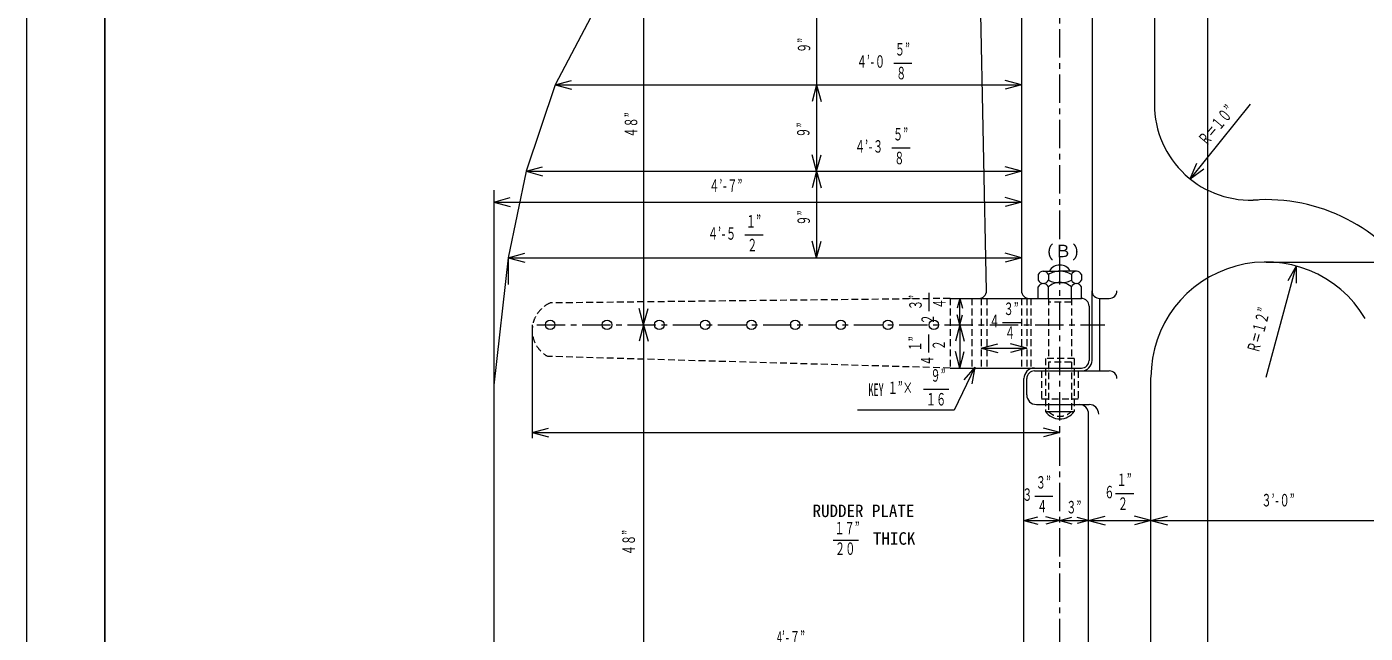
# Model space of a CAD drawing. Units: millimetres, scale not verified. Extents: x -6153 to 6153, y -4352 to 4352.
# Drawn here: x -6153 to -2609, y -1451 to 154 of the extents above; entities that cross this region are included whole.
import ezdxf
from ezdxf.enums import TextEntityAlignment as Align

# ---------------------------------------------------------------- set-up
doc = ezdxf.new("R2010")
doc.units = ezdxf.units.MM
doc.header["$LTSCALE"] = 15
doc.linetypes.add('CHAIN1', pattern=[8, 5, -1, 1, -1])
doc.linetypes.add('DASHED1', pattern=[1.8, 1.2, -0.6])
for name, color, linetype, lineweight in [('0-0_0', 3, 'Continuous', 18), ('0-1_芯', 4, 'CHAIN1', 18), ('0-2_寸法', 2, 'Continuous', 18), ('0-F_枠', 3, 'Continuous', 18)]:
    doc.layers.add(name, color=color, linetype=linetype, lineweight=lineweight)
doc.styles.add('ＭＳ ゴシック', font='')
doc.styles.get('ＭＳ ゴシック').set_extended_font_data('MS Gothic')

msp = doc.modelspace()

# ---------------------------------------------------------------- linework, layer by layer
at = {"layer": '0-0_0'}
for p, q in [((-3167.58, 1208.91), (-3167.58, -50.6)), ((-3611.87, -544.38), (-3633.67, 503.29)), ((-3519.37, 500.75), (-3519.37, -544.46)), ((-3332.68, 411.85), (-3332.68, -544.46)), ((-4830.64, -228.23), (-4878.27, -456.83)), ((-3461.58, -492.71), (-3417.77, -492.71)), ((-3373.95, -492.71), (-3417.77, -492.71)), ((-3474.92, -501.65), (-3474.92, -516.43)), ((-3448.25, -501.65), (-3448.25, -516.43)), ((-3387.29, -501.65), (-3387.29, -516.43)), ((-3360.62, -501.65), (-3360.62, -516.43)), ((-3708.6, -564.78), (-3360.62, -564.78)), ((-3474.92, -564.78), (-3474.92, -534.3)), ((-3448.25, -564.78), (-3448.25, -534.3)), ((-3387.29, -564.78), (-3387.29, -534.3)), ((-3360.62, -564.78), (-3360.62, -534.3)), ((-3332.68, -728.61), (-3332.68, -544.46)), ((-3312.36, -564.78), (-3286.96, -564.78)), ((-3312.36, -756.55), (-3312.36, -564.78)), ((-3340.3, -585.1), (-3340.3, -728.61)), ((-3708.6, -748.93), (-3360.62, -748.93)), ((-3513.02, -1773.82), (-3513.02, -776.87)), ((-3505.4, -820.05), (-3505.4, -776.87)), ((-3485.08, -756.55), (-3286.96, -756.55)), ((-3176.47, -2788.33), (-3176.47, -774.35)), ((-3480, -845.45), (-3340.27, -845.45)), ((-3455.87, -863.84), (-3379.67, -863.84)), ((-3341.57, -1900.82), (-3341.57, -870.85)), ((-3341.57, -1037.15), (-3341.57, -884.75))]:
    msp.add_line(p, q, dxfattribs=at)
at = {"layer": '0-0_0', "color": 1, "linetype": 'DASHED1'}
for p, q in [((-3708.6, -564.78), (-4767.3, -576.72)), ((-3708.6, -564.78), (-3708.6, -748.93)), ((-3651.13, -564.78), (-3651.13, -748.93)), ((-3625.73, -564.78), (-3625.73, -748.93)), ((-3611.44, -564.78), (-3611.44, -748.93)), ((-3519.37, -564.78), (-3519.37, -748.93)), ((-3505.08, -564.78), (-3505.08, -748.93)), ((-3494.92, -564.78), (-3494.92, -748.93)), ((-3448.25, -564.78), (-3448.25, -723.53)), ((-3387.29, -564.78), (-3387.29, -723.53)), ((-3387.29, -574.94), (-3448.25, -574.94)), ((-3708.6, -748.93), (-4773.49, -718.15)), ((-3455.87, -723.53), (-3455.87, -863.84)), ((-3379.67, -723.53), (-3455.87, -723.53)), ((-3448.25, -733.69), (-3448.25, -863.84)), ((-3387.29, -733.69), (-3448.25, -733.69)), ((-3387.29, -733.69), (-3387.29, -863.84)), ((-3379.67, -723.53), (-3379.67, -863.84)), ((-3369.51, -756.55), (-3369.51, -830.21))]:
    msp.add_line(p, q, dxfattribs=at)
at = {"layer": '0-0_0', "color": 4, "lineweight": 9}
msp.add_line((-3341.57, -845.48), (-3341.57, -845.45), dxfattribs=at)
at = {"layer": '0-0_0'}
for points in [[(-4462.34, 457.57), (-4633.79, 228.97), (-4754.44, 0.37), (-4830.64, -228.23)], [(-4878.27, -456.83), (-4916.37, -793.99), (-4916.37, -1707.99)]]:
    msp.add_lwpolyline(points, dxfattribs=at)
at = {"layer": '0-0_0', "color": 1, "linetype": 'DASHED1'}
msp.add_lwpolyline([(-3466.03, -756.55), (-3466.03, -830.21), (-3369.51, -830.21)], dxfattribs=at)
at = {"layer": '0-0_0', "color": 4, "lineweight": 9}
for centre in [(-4767.3, -634.63), (-4616.77, -634.63), (-4478.38, -634.63), (-4356.78, -634.63), (-4234.18, -634.63), (-4118.67, -634.63), (-3997.69, -634.63), (-3872.85, -634.63), (-3751.44, -634.63)]:
    msp.add_circle(centre, 12.7, dxfattribs=at)
at = {"layer": '0-0_0'}
for centre, radius, start, end in [((-2913.58, -50.6), 254, 180, 274.73633), ((-2871.81, -773.03), 469.75, 31.82111, 94.11738), ((-3461.58, -507.13), 14.42, 22.35349, 157.64651), ((-3419.03, -544.87), 52.18, 88.61724, 124.05848), ((-3418.71, -506.17), 29.88, 88.1909, 153.23806), ((-3416.51, -544.87), 52.18, 55.94152, 91.38276), ((-3416.82, -506.17), 29.88, 26.76194, 91.8091), ((-3373.95, -507.13), 14.42, 22.35349, 157.64651), ((-2871.67, -773.14), 304.8, 30.57652, 180), ((-3461.58, -510.94), 14.42, 202.35349, 337.64651), ((-3461.58, -539.78), 14.42, 22.35349, 157.64651), ((-3422.22, -468.83), 54.24, 241.32486, 274.70638), ((-3419.27, -565.32), 42.45, 87.96823, 133.04378), ((-3413.32, -468.83), 54.24, 265.29362, 298.67514), ((-3416.26, -565.32), 42.45, 46.95622, 92.03177), ((-3373.95, -510.94), 14.42, 202.35349, 337.64651), ((-3373.95, -539.78), 14.42, 22.35349, 157.64651), ((-3632.19, -544.38), 20.32, 270, 0), ((-3499.05, -544.46), 20.32, 180, 270), ((-3360.62, -585.1), 20.32, 0, 90), ((-3312.36, -544.46), 20.32, 180, 270), ((-3286.96, -544.46), 20.32, 270, 0), ((-3360.62, -728.61), 20.32, 270, 0), ((-3360.62, -728.61), 27.94, 270, 0), ((-3485.08, -776.87), 27.94, 90, 180), ((-3485.08, -776.87), 20.32, 90, 180), ((-3286.96, -776.87), 20.32, 0, 90), ((-3480, -820.05), 25.4, 180, 270), ((-3366.97, -870.85), 25.4, 0, 90), ((-3340.27, -870.85), 25.4, 0, 90), ((-3417.77, -836.87), 46.68, 215.29756, 324.70244)]:
    msp.add_arc(centre, radius, start, end, dxfattribs=at)
at = {"layer": '0-0_0', "color": 1, "linetype": 'DASHED1'}
for centre, radius, start, end in [((-4736.23, -648.94), 78.61, 113.28074, 241.70338), ((-3417.77, -833.99), 42.67, 224.40676, 315.59324)]:
    msp.add_arc(centre, radius, start, end, dxfattribs=at)
at = {"layer": '0-1_芯'}
for p, q in [((-3417.77, -4007.42), (-3417.77, 3673.88)), ((-4802.93, -634.63), (-3298.38, -634.63))]:
    msp.add_line(p, q, dxfattribs=at)
at = {"layer": '0-2_寸法'}
for p, q in [((-3025.82, -3440.14), (-3025.82, 2376.46)), ((-4519.86, 584.57), (-4519.86, -634.63)), ((-4061.79, 228.97), (-4061.79, 0.37)), ((-3857.47, 58.3), (-3809.38, 58.3)), ((-4754.44, 0.37), (-4710.98, 12.02)), ((-4754.44, 0.37), (-3519.37, 0.37)), ((-4754.44, 0.37), (-4710.98, -11.27)), ((-4061.79, 0.37), (-4073.43, -43.09)), ((-4061.79, 0.37), (-4061.79, -228.23)), ((-4061.79, 0.37), (-4050.14, -43.09)), ((-3519.37, 0.37), (-3562.83, 12.02)), ((-3519.37, 0.37), (-3562.83, -11.27)), ((-2913.58, -50.6), (-3073.1, -248.26)), ((-3862.42, -166.39), (-3814.33, -166.39)), ((-4061.79, -228.23), (-4073.43, -184.76)), ((-4061.79, -228.23), (-4050.14, -184.76)), ((-3073.1, -248.26), (-3054.86, -207.12)), ((-4830.64, -228.23), (-4787.18, -216.58)), ((-4830.64, -228.23), (-3519.37, -228.23)), ((-4830.64, -228.23), (-4787.18, -239.87)), ((-4061.79, -228.23), (-4073.43, -271.69)), ((-4061.79, -228.23), (-4061.79, -456.83)), ((-4061.79, -228.23), (-4050.14, -271.69)), ((-3519.37, -228.23), (-3562.83, -216.58)), ((-3519.37, -228.23), (-3562.83, -239.87)), ((-3073.1, -248.26), (-3036.74, -221.75)), ((-4916.37, -278.15), (-4916.37, -793.99)), ((-4916.37, -309.51), (-4872.9, -297.86)), ((-4916.37, -309.51), (-3519.37, -309.51)), ((-4916.37, -309.51), (-4872.9, -321.15)), ((-4913.83, -309.51), (-3521.91, -309.51)), ((-3519.37, -309.51), (-3562.83, -297.86)), ((-3519.37, -309.51), (-3562.83, -321.15)), ((-4251.75, -396.8), (-4203.66, -396.8)), ((-4061.79, -456.83), (-4073.43, -413.36)), ((-4061.79, -456.83), (-4050.14, -413.36)), ((-4878.27, -456.83), (-4834.8, -445.18)), ((-4878.27, -456.83), (-4878.27, -527.67)), ((-4878.27, -456.83), (-3519.37, -456.83)), ((-4878.27, -456.83), (-4834.8, -468.47)), ((-3519.37, -456.83), (-3562.83, -445.18)), ((-3519.37, -456.83), (-3562.83, -468.47)), ((-2871.67, -468.34), (-2494.07, -468.34)), ((-2871.67, -773.14), (-2791.95, -478.95)), ((-2791.95, -478.95), (-2814.56, -517.86)), ((-2791.95, -478.95), (-2792.08, -523.95)), ((-3763.68, -598.36), (-3763.68, -550.27)), ((-3682.74, -564.78), (-3689.55, -590.17)), ((-3682.74, -564.78), (-3675.94, -590.17)), ((-3682.74, -634.63), (-3682.74, -564.78)), ((-4519.86, -634.63), (-4531.51, -591.16)), ((-4519.86, -634.63), (-4508.21, -591.16)), ((-4814.77, -634.63), (-4814.77, -934.76)), ((-4519.86, -634.63), (-4531.51, -678.09)), ((-4519.86, -634.63), (-4519.86, -1853.83)), ((-4519.86, -634.63), (-4508.21, -678.09)), ((-3682.74, -634.63), (-3694.39, -678.09)), ((-3682.74, -634.63), (-3689.73, -608.53)), ((-3682.74, -634.63), (-3675.75, -608.53)), ((-3682.74, -634.63), (-3671.09, -678.09)), ((-3569.55, -628.47), (-3521.46, -628.47)), ((-3764.76, -707.83), (-3764.76, -659.74)), ((-3682.74, -748.93), (-3671.09, -705.46)), ((-3625.73, -696.12), (-3582.26, -684.47)), ((-3625.73, -696.12), (-3505.08, -696.12)), ((-3625.73, -696.12), (-3582.26, -707.77)), ((-3505.08, -696.12), (-3548.55, -684.47)), ((-3505.08, -696.12), (-3548.55, -707.77)), ((-3642.52, -746.17), (-3697.62, -860.74)), ((-3642.52, -746.17), (-3671.85, -780.29)), ((-3642.52, -746.17), (-3650.86, -790.39)), ((-3778.84, -804.74), (-3712.11, -804.74)), ((-3697.62, -860.74), (-3953.31, -860.74)), ((-4814.77, -919.55), (-4771.3, -907.9)), ((-4814.77, -919.55), (-3417.77, -919.55)), ((-4814.77, -919.55), (-4771.3, -931.2)), ((-3417.77, -919.55), (-3461.23, -907.9)), ((-3417.77, -919.55), (-3461.23, -931.2)), ((-3484.19, -1087.89), (-3436.1, -1087.89)), ((-3270.42, -1081.1), (-3222.33, -1081.1)), ((-3513.02, -1152.38), (-3476.26, -1142.53)), ((-3513.02, -1152.38), (-3476.26, -1162.23)), ((-3417.77, -1152.38), (-3455.14, -1142.37)), ((-3417.77, -1152.38), (-3455.14, -1162.39)), ((-3417.77, -1152.38), (-3386.23, -1160.83)), ((-3417.77, -1152.38), (-3341.57, -1152.38)), ((-3341.57, -1152.38), (-3372.36, -1144.13)), ((-3341.57, -1152.38), (-3372.36, -1160.63)), ((-3341.57, -1152.38), (-3298.1, -1140.73)), ((-3341.57, -1152.38), (-3176.47, -1152.38)), ((-3341.57, -1152.38), (-3298.1, -1164.03)), ((-3176.47, -1152.38), (-3219.93, -1140.73)), ((-3176.47, -1152.38), (-3219.93, -1164.03)), ((-3176.47, -1152.38), (-3133, -1140.73)), ((-3176.47, -1152.38), (-2262.07, -1152.38)), ((-3176.47, -1152.38), (-3133, -1164.03)), ((-4017.72, -1204.01), (-3950.99, -1204.01))]:
    msp.add_line(p, q, dxfattribs=at)
for points in [[(-3682.74, -634.63), (-3682.74, -748.93), (-3694.39, -705.46)], [(-3513.02, -1152.38), (-3417.77, -1152.38), (-3386.23, -1143.93)]]:
    msp.add_lwpolyline(points, dxfattribs=at)
at = {"layer": '0-F_枠'}
msp.add_line((-6153.08, -4352.17), (-6153.08, 4352.17), dxfattribs=at)
at = {"layer": '0-F_枠', "lineweight": 25}
msp.add_line((-5946.08, -4145.17), (-5946.08, 4145.17), dxfattribs=at)

# ---------------------------------------------------------------- texts
at = {"layer": '0-0_0', "color": 2, "style": 'ＭＳ ゴシック'}
msp.add_text('(Ｂ)', height=32.99, dxfattribs=at).set_placement((-3454.5, -465.47), align=Align.BOTTOM_LEFT)
at = {"layer": '0-2_寸法', "style": 'ＭＳ ゴシック', "width": 0.6}
for s, rotation, p in [('９”', 90, (-4068.59, 84.85)), ('Ｒ＝１０”', 50, (-3021.94, -169.51)), ('４８”', 90, (-4526.85, -139.26)), ('９”', 90, (-4070.7, -139.16)), ('９”', 90, (-4069.46, -372.01)), ('３”', 90, (-3773.6, -595.58)), ('４', 90, (-3710.57, -592.23)), ('Ｒ＝１２”', 75, (-2881.83, -713.89)), ('２', 90, (-3741.42, -633.34)), ('１”', 90, (-3774.68, -705.06)), ('２', 90, (-3711.65, -701.7)), ('４', 90, (-3742.5, -742.81)), ('４８”', 90, (-4532.96, -1244.38))]:
    msp.add_text(s, height=32.99, rotation=rotation, dxfattribs=at).set_placement(p, align=Align.BOTTOM_LEFT)
for s, p in [('５”', (-3854.69, 68.22)), ('４’-０', (-3955.55, 35.9)), ('８', (-3851.34, 5.19)), ('５”', (-3859.65, -156.47)), ('４’-３', (-3960.51, -188.78)), ('８', (-3856.3, -219.49)), ('４’-７”', (-4346.31, -292.66)), ('１”', (-4248.98, -386.88)), ('４’-５', (-4349.83, -419.19)), ('２', (-4245.62, -449.91)), ('３”', (-3566.78, -618.55)), ('４', (-3604.53, -650.72)), ('４', (-3563.42, -681.58)), ('９”', (-3760.31, -794.85)), ('KEY', (-3924.6, -832.66)), ('１”×', (-3873.74, -827.6)), ('１６', (-3772.71, -857.85)), ('１”', (-3267.65, -1071.18)), ('３”', (-3481.42, -1077.97)), ('６', (-3300.23, -1103.5)), ('３', (-3517.55, -1110.29)), ('４', (-3478.06, -1141)), ('２', (-3264.29, -1134.21)), ('３’-０”', (-2884.17, -1125.03)), ('３”', (-3400.86, -1143.5)), ('１７”', (-4014.76, -1198.98)), ('２０', (-4013.17, -1253.3)), ('4’-７”', (-4166.96, -1487.75))]:
    msp.add_text(s, height=32.99, dxfattribs=at).set_placement(p, align=Align.BOTTOM_LEFT)
at = {"layer": '0-2_寸法', "style": 'ＭＳ ゴシック'}
for s, p in [('RUDDER PLATE', (-4072.44, -1153.25)), ('THICK', (-3912.65, -1226.38))]:
    msp.add_text(s, height=32.99, dxfattribs=at).set_placement(p, align=Align.BOTTOM_LEFT)

doc.saveas('drawing.dxf')
